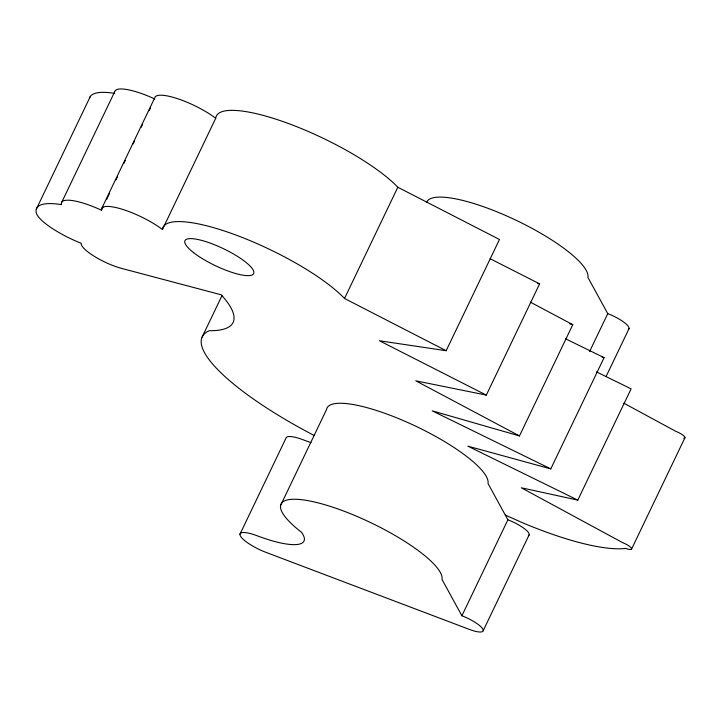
<?xml version="1.0" encoding="UTF-8"?>
<svg xmlns="http://www.w3.org/2000/svg" width="721" height="721" viewBox="0 0 721 721"><rect width="100%" height="100%" fill="white"/><g stroke="black" fill="none" stroke-linecap="round" stroke-linejoin="round"><path stroke-width="1.08" d="M36.311 209.171L90.314 96.479M61.393 202.998L114.693 91.756M101.841 208.225L155.141 96.993A38.835 9.589 25.6 0 1 179.583 99.363A38.835 9.589 25.6 0 1 215.723 118.271A105.726 26.118 25.6 0 1 291.365 124.616A105.726 26.118 25.6 0 1 397.821 187.253L499.464 239.489L446.164 350.721L379.408 340.754L486.315 395.108L539.614 283.867L490.118 258.704M314.248 435.52A165.632 40.917 25.6 0 1 209.243 330.723A153.131 37.825 25.6 0 0 221.23 294.817L121.516 268.374A29.39 7.255 25.6 0 1 94.163 256.234A29.39 7.255 25.6 0 1 81.194 243.265A42.431 10.482 25.6 0 1 36.221 212.677A89.314 22.063 25.6 0 1 61.456 204.638A41.467 10.238 25.6 0 1 101.472 210.208L102.869 207.278M106.609 199.474L109.412 193.616M115.964 179.953L117.361 177.033M123.913 163.37L125.31 160.441M133.259 143.858L134.665 140.928M141.208 127.266L142.614 124.336M149.157 110.673L150.563 107.753M101.463 210.208A38.835 9.589 25.6 0 1 122.921 209.469A38.835 9.589 25.6 0 1 162.423 229.503L215.723 118.271M202.087 337.158L221.951 295.7M446.164 350.721L344.521 298.485L397.821 187.253M239.976 534.171L285.967 438.197A23.802 5.876 25.6 0 1 302.982 439.729A66.242 16.367 25.6 0 0 311.03 442.604M280.559 505.511L326.541 409.528A89.016 21.99 25.6 0 1 411.204 424.083A89.016 21.99 25.6 0 1 488.027 483.53L507.89 519.805A19.395 4.795 25.6 0 1 524.663 528.863A19.395 4.795 25.6 0 1 528.394 535.667M565.543 338.78L604.081 357.652L550.781 468.884L432.203 410.844L519.471 435.926L572.771 324.693L530.295 302.117M461.9 615.779L442.045 579.513A89.016 21.99 25.6 0 0 334.021 507.611A89.016 21.99 25.6 0 0 301.432 532.215A66.242 16.367 25.6 0 1 256.991 535.712A23.802 5.876 25.6 0 0 240.444 536.063A23.802 5.876 25.6 0 0 266.139 552.421L469.362 629.406A19.395 4.795 25.6 0 0 482.845 629.118A19.395 4.795 25.6 0 0 461.9 615.779L507.89 519.805M589.553 351.632L607.758 313.644L587.894 277.369A89.016 21.99 25.6 0 0 512.82 218.724A89.016 21.99 25.6 0 0 426.652 202.43M483.223 630.659L529.214 534.676M606.082 376.506L629.082 328.515M505.304 515.073L522.392 522.68A139.414 34.437 25.6 0 0 625.783 548.411A8.21 2.028 25.6 0 0 631.488 548.284A8.21 2.028 25.6 0 0 622.62 542.643L521.328 487.784L577.8 500.113L631.1 388.871L596.42 371.856M631.65 548.933L684.95 437.701M537.478 283.434L539.614 283.867M486.315 395.108L415.756 380.805L519.471 435.926M601.954 357.066L604.081 357.652M550.781 468.884L467.83 446.146L577.8 500.113M569.536 323.765L572.771 324.693M623.827 403.192L675.919 431.401A8.21 2.028 25.6 0 1 683.634 435.736A8.21 2.028 25.6 0 1 683.769 438.278M607.758 313.644A19.395 4.795 25.6 0 1 624.53 322.693A19.395 4.795 25.6 0 1 628.261 329.506M89.611 97.93A89.314 22.063 25.6 0 1 114.756 93.397M114.693 91.756A41.467 10.238 25.6 0 1 154.772 98.966M162.423 229.503A105.726 26.118 25.6 0 1 238.065 235.848A105.726 26.118 25.6 0 1 344.521 298.485M193.706 252.738A38.087 9.409 25.6 0 0 252.251 274.908A38.087 9.409 25.6 0 0 211.992 243.761A38.087 9.409 25.6 0 0 193.706 252.738"/></g></svg>
